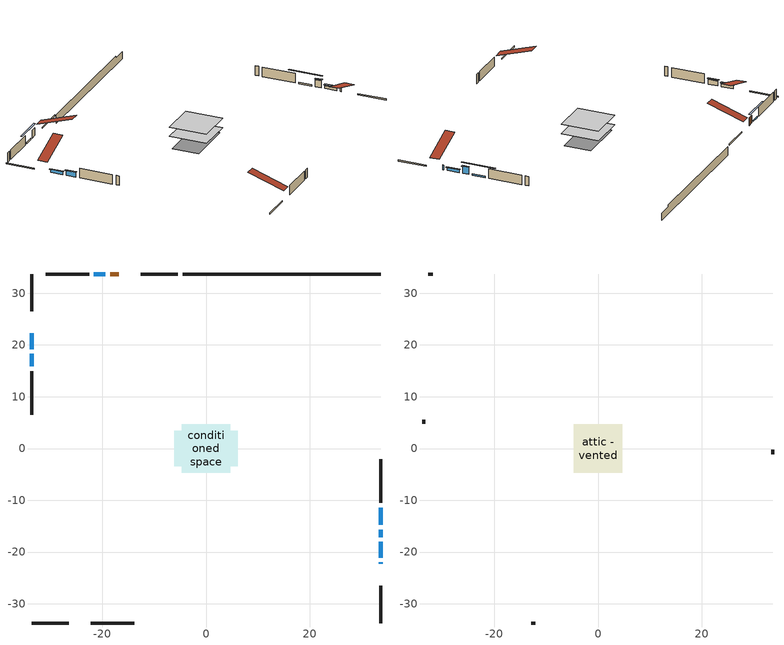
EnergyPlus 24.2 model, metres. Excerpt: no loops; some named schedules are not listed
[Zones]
conditioned space
 floor adiabatic (AdiabaticFloorConstruction): -4.71,-4.71 -4.71,4.71 4.71,4.71 4.71,-4.71 z0.61
 floor foundation (Slab1 construction): -6.15,-3.4 -6.15,3.4 6.15,3.4 6.15,-3.4 z-1.68
 wall outside (RimJoist1 construction): -5.43,33.7 -12.6,33.7 / -33.7,-33.7 -26.53,-33.7 / -33.7,33.7 -33.7,26.53 / 33.7,-33.7 33.7,-26.53 z0.61:0.91
 wall outside (AdiabaticWallConstruction 1): -16.87,33.7 -18.5,33.7 z0.61:2.64
 wall outside (AdiabaticWallConstruction): 33.7,-22.26 33.7,-22 / -33.7,18.28 -33.7,15.84 z0.61:1.83; -19.42,33.7 -21.66,33.7 / 33.7,-14.75 33.7,-11.39 z0.61:0.97; 33.7,-21.08 33.7,-18.03 / -33.7,22.26 -33.7,19.21 z0.61:1.37; 33.7,-17.1 33.7,-15.68 z0.61:2.44
 wall outside (Wall1 construction): -22.59,33.7 -30.99,33.7 / -22.26,-33.7 -13.86,-33.7 / -33.7,14.92 -33.7,6.52 / 33.7,-10.47 33.7,-2.07 z0.61:3.05
 wall foundation (FoundationWall1 construction): -4.51,33.7,-1.68 -4.51,33.7,0.61 29.88,33.7,0.61 29.88,33.7,0.09 33.7,33.7,0.09 33.7,33.7,-1.68
 window (WindowConstruction 4): 33.7,-22.26 33.7,-22.01 z0.61:1.83
 window (WindowConstruction 6): -19.42,33.7 -21.66,33.7 z0.61:0.97
 window (WindowConstruction): 33.7,-21.08 33.7,-18.03 z0.61:1.37
 window (WindowConstruction 1): 33.7,-17.1 33.7,-15.68 z0.61:2.44
 window (WindowConstruction 2): -33.7,22.26 -33.7,19.21 z0.61:1.37
 window (WindowConstruction 3): -33.7,18.28 -33.7,15.85 z0.61:1.83
 window (WindowConstruction 5): 33.7,-14.75 33.7,-11.39 z0.61:0.97
 door (Door): -16.87,33.7 -18.5,33.7 z0.61:2.64
 ceiling adiabatic (AdiabaticFloorConstruction): 4.71,-4.71 4.71,4.71 -4.71,4.71 -4.71,-4.71 z0.61
attic - vented
 floor to conditioned space (Floor1 construction Reversed): -4.71,-4.71 -4.71,4.71 4.71,4.71 4.71,-4.71 z3.05
 wall outside (Wall2 construction): -31.92,33.7 -32.77,33.7 / -12.93,-33.7 -12.08,-33.7 / -33.7,5.59 -33.7,4.74 / 33.7,-1.14 33.7,-0.29 z0.61:3.05
 roof outside (Roof1 construction): -15.94,33.7,3.05 -15.94,24.53,6.1 -13.53,24.53,6.1 -13.53,33.7,3.05; -23.19,-33.7,3.05 -23.19,-24.53,6.1 -25.61,-24.53,6.1 -25.61,-33.7,3.05; -33.7,23.19,3.05 -24.53,23.19,6.1 -24.53,25.61,6.1 -33.7,25.61,3.05; 33.7,-23.19,3.05 24.53,-23.19,6.1 24.53,-25.61,6.1 33.7,-25.61,3.05
shading: -24.3,33.7 -16.79,33.7 -16.79,34.11 -24.3,34.11 z3.61; 33.7,-17.83 33.7,-21.28 34.11,-21.28 34.11,-17.83 z1.57; 33.7,-15.48 33.7,-17.3 34.11,-17.3 34.11,-15.48 z2.64; -33.7,19.01 -33.7,22.46 -34.11,22.46 -34.11,19.01 z1.57; -33.7,15.64 -33.7,18.49 -34.11,18.49 -34.11,15.64 z2.03; 33.7,-8.75 33.7,-17.39 34.11,-17.39 34.11,-8.75 z3.61
[Building]
Building 1: Terrain=Suburbs
[Site:Location]
Edmonton Intl AP_AB: Latitude {deg}=53.31; Longitude {deg}=-113.58; Time Zone {hr}=-7; Elevation {m}=723; Keep Site Location Information=Yes
[Site:GroundTemperature:Shallow]
-1.56185, -3.61833, -3.78302, -2.80711, 1.11059, 5.01004, 8.39065, 10.5322, 10.7141, 8.97234, 5.67794, 1.89811
[Site:WaterMainsTemperature]
Calculation Method=Schedule; Temperature Schedule=mains temperature schedule
[Material] Roughness=Rough; Thermal Absorptance=0.9
Name | Thickness {m} | Conductivity {W/m-K} | Density {kg/m3} | Specific Heat {J/kg-K} | Solar Absorptance | Visible Absorptance
asphalt or fiberglass shingles | 0.00635 | 0.162714 | 1121.4 | 1465.45 | 0.4 | 0.4
ceiling stud and cavity | 0.1397 | 0.112058 | 65.682 | 1177.47 | 0.7 | 0.7
concrete 4.0 in. | 0.1016 | 1.803125 | 2242.8 | 837.4 | 0.7 | 0.7
concrete 8.0 in. | 0.2032 | 1.803125 | 2242.8 | 837.4 | 0.7 | 0.7
door material | 0.04445 | 0.188738 | 512.64 | 1214.23 | 0.7 | 0.7
floor covering | 0.0127 | 0.0433444 | 54.468 | 1339.84 | 0.6 | 0.6
floor rigid ins; wall rigid ins | 0.512978 | 0.029427 | 32.04 | 1214.23 | 0.7 | 0.7
floor stud and cavity | 0.1397 | 1.75129 | 37.0049 | 1207.88 | 0.7 | 0.7
furniture material conditioned space 1 | 0.1524 | 0.115458 | 640.8 | 1214.23 | 0.6 | 0.6
gypsum board | 0.0127 | 0.160291 | 801 | 837.4 | 0.6 | 0.6
osb sheathing 0.5 in. | 0.0127 | 0.115458 | 512.64 | 1214.23 | 0.7 | 0.7
osb sheathing 0.75 in. | 0.01905 | 0.115458 | 512.64 | 1214.23 | 0.7 | 0.7
rim joist stud and cavity | 0.0508 | 0.281587 | 50.32683 | 1063.81 | 0.6 | 0.6
wall stud and cavity | 0.1397 | 0.100302 | 139.0536 | 1170.24 | 0.7 | 0.7
wall stud and cavity 1 | 0.0889 | 6.1454 | 50.32683 | 1063.81 | 0.6 | 0.6
wall stud and cavity 2 | 0.0889 | 0.380278 | 52.3479 | 1209.89 | 0.7 | 0.7
wall stud and cavity 3 | 0.0889 | 0.391764 | 83.0341 | 1211.67 | 0.7 | 0.7
wood siding | 0.0254 | 0.102417 | 544.68 | 1172.36 | 0.4 | 0.4
wood siding 1 | 0.00254 | 0.102417 | 544.68 | 1172.36 | 0.4 | 0.4
wood siding 2; wood siding 3; wood siding 4 | 0.0254 | 0.102417 | 544.68 | 1172.36 | 0.7 | 0.7
[WindowMaterial:SimpleGlazingSystem]
Name | U-Factor {W/m2-K} | Solar Heat Gain Coefficient
WindowMaterial | 4.37036 | 0.54
WindowMaterial 1 | 2.92076 | 0.58
WindowMaterial 2 | 3.29835 | 0.69
WindowMaterial 3 | 5.1119 | 0.64
WindowMaterial 4 | 5.90285 | 0.46
[Construction]
AdiabaticFloorConstruction: floor stud and cavity, floor rigid ins, osb sheathing 0.75 in., floor covering
AdiabaticWallConstruction: wood siding 3, wall rigid ins, wall stud and cavity 2, gypsum board
AdiabaticWallConstruction 1: wood siding 4, wall rigid ins, wall stud and cavity 2, gypsum board
Door: door material
Floor1 construction Reversed: gypsum board, ceiling stud and cavity
FoundationWall1 construction: concrete 8.0 in.
furniture construction conditioned space 1: furniture material conditioned space 1
PartitionWallConstruction: gypsum board, wall stud and cavity 3, gypsum board
RimJoist1 construction: wood siding 2, rim joist stud and cavity
Roof1 construction: asphalt or fiberglass shingles
Slab1 construction: concrete 4.0 in.
Wall1 construction: wood siding, osb sheathing 0.5 in., wall stud and cavity, gypsum board
Wall2 construction: wood siding 1, wall stud and cavity 1
WindowConstruction; WindowConstruction 2: WindowMaterial
WindowConstruction 1: WindowMaterial 1
WindowConstruction 3: WindowMaterial 2
WindowConstruction 4: WindowMaterial 3
WindowConstruction 5; WindowConstruction 6: WindowMaterial 4
[Zone] Multiplier=1; Part of Total Floor Area=Yes
Name | Volume {m3}
attic - vented | 43.9541
conditioned space | 426.6
[Space]
Name | Zone | Volume {m3}
attic - vented 1 | attic - vented | 43.9541
conditioned space 1 | conditioned space | 426.6
[ZoneInfiltration:EffectiveLeakageArea]
infil attic - vented 1: Zone or Space=attic - vented 1; Schedule=Always On Discrete; Effective Air Leakage Area {cm2}=3081.74; Stack Coefficient=0.000382072; Wind Coefficient=1.32067e-05
[ZoneMixing]
whole house fan mix: Zone or Space=attic - vented; Schedule=Always On Continuous; Design Flow Rate Calculation Method=Flow/Zone; Design Flow Rate {m3/s}=0; Source Zone or Space=conditioned space
[SurfaceProperty:ExposedFoundationPerimeter]
Slab1: Exposed Perimeter Calculation Method=TotalExposedPerimeter; Total Exposed Perimeter {m}=38.203
[InternalMass] Zone or ZoneList=conditioned space; Space or SpaceList=conditioned space 1
Name | Construction | Surface Area {m2}
furniture mass conditioned space 1 | furniture construction conditioned space 1 | 68.9199
partition wall mass | PartitionWallConstruction | 172.3
[Lights]
interior lighting: Zone or ZoneList or Space or SpaceList=conditioned space 1; Schedule=interior lighting schedule; Design Level Calculation Method=LightingLevel; Lighting Level {W}=343.2; Return Air Fraction=0; Fraction Radiant=0.6; Fraction Visible=0.2; Fraction Replaceable=1
[People]
occupants: Zone or ZoneList or Space or SpaceList=conditioned space 1; Number of People Schedule=occupants schedule; Number of People Calculation Method=People; Number of People=3; Fraction Radiant=0.314171; Sensible Heat Fraction=0.56303; Activity Level Schedule=occupants activity schedule; Carbon Dioxide Generation Rate {m3/s-W}=0; Enable ASHRAE 55 Comfort Warnings=No; Mean Radiant Temperature Calculation Type=EnclosureAveraged
[ElectricEquipment] Zone or ZoneList or Space or SpaceList=conditioned space 1; Design Level Calculation Method=EquipmentLevel
Name | Schedule | Design Level {W} | Fraction Latent | Fraction Radiant | Fraction Lost
clothes dryer | clothes dryer schedule | 140.772 | 0.015 | 0.081 | 0.85
clothes washer | clothes washer schedule | 32.1985 | 0.03 | 0.162 | 0.7
cooking range | cooking range schedule | 215.147 | 0.08 | 0.432 | 0.2
dishwasher | dishwasher schedule | 66.8632 | 0.3 | 0.18 | 0.4
fridge | fridge schedule | 72.9452 | 0 | 0.6 | 0
mech vent bath fan 0 | mech vent bath fan 0 schedule | 50.2 | 0 | 0 | 1
mech vent bath fan 1 | mech vent bath fan 1 schedule | 50.2 | 0 | 0 | 1
mech vent house fan | mech vent house fan schedule | 0 | 0 | 0 | 1
mech vent house fan cfis | mech vent house fan cfis schedule | 0 | 0 | 0 | 0
mech vent range fan 0 | mech vent range fan 0 schedule | 57 | 0 | 0 | 1
misc plug loads | misc plug loads schedule | 494.7 | 0.045 | 0.513 | 0.1
whole house fan | Always On Discrete | 0 | 0 | 0 | 1
[OtherEquipment] Zone or ZoneList or Space or SpaceList=conditioned space 1; Design Level Calculation Method=EquipmentLevel
Name | Fuel Type | Schedule | Design Level {W} | Fraction Latent | Fraction Radiant | Fraction Lost
clothes dryer 1 | Electricity | clothes dryer schedule | 0 | 0.015 | 0.081 | 0.85
cooking range 1 | Electricity | cooking range schedule | 0 | 0.08 | 0.432 | 0.2
general water use latent | None | general water use schedule | 62.594 | 1 | 0 | 0
general water use sensible | None | general water use schedule | -61.6891 | 0 | 0.6 | 0
mech vent house fan latent load | None | Always On Discrete | 0 | 1 | 0 | 0
mech vent house fan sensible load | None | Always On Discrete | 0 | 0 | 0 | 0
water heater energy adjustment1 | NaturalGas | Always On Discrete | 0.01 | 0 | 0 | 1
[ZoneInfiltration:DesignFlowRate] Zone or ZoneList or Space or SpaceList=conditioned space 1; Schedule=Always On Discrete; Design Flow Rate Calculation Method=Flow/Zone; Design Flow Rate {m3/s}=0
infil flow; natural vent flow; whole house fan flow
[AvailabilityManager:Scheduled]
furnace airloop Availability Manager: Schedule=Always On Discrete
[Foundation:Kiva]
Foundation Kiva 1: Initial Indoor Air Temperature {C}=18; Wall Height Above Grade {m}=0.609996; Wall Depth Below Slab {m}=0.2032
[Foundation:Kiva:Settings]
Soil Conductivity {W/m-K}=0.849921; Soil Density {kg/m3}=1842.3; Soil Specific Heat {J/kg-K}=418.7; Ground Solar Absorptivity=0.9; Ground Thermal Absorptivity=0.9; Ground Surface Roughness {m}=0.03; Far-Field Width {m}=40; Deep-Ground Boundary Condition=ZeroFlux; Deep-Ground Depth {m}=40; Minimum Cell Dimension {m}=0.2; Maximum Cell Growth Coefficient=3; Simulation Timestep=Timestep
[Exterior:Lights]
exterior lighting: Schedule=exterior lighting schedule; Design Level {W}=75.6
[EnergyManagementSystem:GlobalVariable]
furnace_airloop_Fan_RTF
infil_program_Qfan
infil_program_Qinf
natural_vent_program_Qnv
natural_vent_program_Qwhf
[EnergyManagementSystem:Sensor]
Name | Output:Variable or Output:Meter Index Key | Output:Variable or Output:Meter
airflow_gain | infil flow | Infiltration Sensible Heat Gain Energy
airflow_gain_1 | natural vent flow | Infiltration Sensible Heat Gain Energy
airflow_gain_2 | whole house fan flow | Infiltration Sensible Heat Gain Energy
airflow_loss | infil flow | Infiltration Sensible Heat Loss Energy
airflow_loss_1 | natural vent flow | Infiltration Sensible Heat Loss Energy
airflow_loss_2 | whole house fan flow | Infiltration Sensible Heat Loss Energy
clg_load_cond |  | Cooling:EnergyTransfer:Zone:CONDITIONED SPACE
clg_sp_s; clg_sp_s_1 | cooling setpoint | Schedule Value
clothes_dryer_exhaust_0_sch_s | clothes dryer exhaust 0 schedule | Schedule Value
cool_season | cooling season schedule | Schedule Value
htg_load_cond |  | Heating:EnergyTransfer:Zone:CONDITIONED SPACE
htg_sp_s; htg_sp_s_1 | heating setpoint | Schedule Value
ig_ee_conv | clothes dryer | Electric Equipment Convective Heating Energy
ig_ee_conv_2 | cooking range | Electric Equipment Convective Heating Energy
ig_ee_conv_4 | fridge | Electric Equipment Convective Heating Energy
ig_ee_conv_5 | misc plug loads | Electric Equipment Convective Heating Energy
ig_ee_conv_6 | whole house fan | Electric Equipment Convective Heating Energy
ig_ee_rad | clothes dryer | Electric Equipment Radiant Heating Energy
ig_ee_rad_2 | cooking range | Electric Equipment Radiant Heating Energy
ig_ee_rad_4 | fridge | Electric Equipment Radiant Heating Energy
ig_ee_rad_5 | misc plug loads | Electric Equipment Radiant Heating Energy
ig_ee_rad_6 | whole house fan | Electric Equipment Radiant Heating Energy
ig_lgt_conv | interior lighting | Lights Convective Heating Energy
ig_lgt_rad | interior lighting | Lights Radiant Heating Energy
ig_lgt_vis | interior lighting | Lights Visible Radiation Heating Energy
ig_oe_conv | clothes dryer 1 | Other Equipment Convective Heating Energy
ig_oe_conv_1 | cooking range 1 | Other Equipment Convective Heating Energy
ig_oe_conv_2 | general water use latent | Other Equipment Convective Heating Energy
ig_oe_conv_3 | general water use sensible | Other Equipment Convective Heating Energy
ig_oe_conv_4 | water heater energy adjustment1 | Other Equipment Convective Heating Energy
ig_oe_rad | clothes dryer 1 | Other Equipment Radiant Heating Energy
ig_oe_rad_1 | cooking range 1 | Other Equipment Radiant Heating Energy
ig_oe_rad_2 | general water use latent | Other Equipment Radiant Heating Energy
ig_oe_rad_3 | general water use sensible | Other Equipment Radiant Heating Energy
ig_oe_rad_4 | water heater energy adjustment1 | Other Equipment Radiant Heating Energy
ig_ppl_conv | occupants | People Convective Heating Energy
ig_ppl_rad | occupants | People Radiant Heating Energy
im_conv | furniture mass conditioned space 1 | Surface Inside Face Convection Heat Gain Energy
im_conv_1 | partition wall mass | Surface Inside Face Convection Heat Gain Energy
im_ig | furniture mass conditioned space 1 | Surface Inside Face Internal Gains Radiation Heat Gain Energy
im_ig_1 | partition wall mass | Surface Inside Face Internal Gains Radiation Heat Gain Energy
im_lgt | furniture mass conditioned space 1 | Surface Inside Face Lights Radiation Heat Gain Energy
im_lgt_1 | partition wall mass | Surface Inside Face Lights Radiation Heat Gain Energy
im_sol | furniture mass conditioned space 1 | Surface Inside Face Solar Radiation Heat Gain Energy
im_sol_1 | partition wall mass | Surface Inside Face Solar Radiation Heat Gain Energy
im_surf | furniture mass conditioned space 1 | Surface Inside Face Net Surface Thermal Radiation Heat Gain Energy
im_surf_1 | partition wall mass | Surface Inside Face Net Surface Thermal Radiation Heat Gain Energy
mech_vent_bath_fan_0_sch_s | mech vent bath fan 0 schedule | Schedule Value
mech_vent_bath_fan_1_sch_s | mech vent bath fan 1 schedule | Schedule Value
mech_vent_range_fan_0_sch_s | mech vent range fan 0 schedule | Schedule Value
mv_conv | mech vent bath fan 0 | Electric Equipment Convective Heating Energy
mv_conv_1 | mech vent bath fan 1 | Electric Equipment Convective Heating Energy
mv_conv_2 | mech vent house fan | Electric Equipment Convective Heating Energy
mv_conv_3 | mech vent house fan cfis | Electric Equipment Convective Heating Energy
mv_conv_4 | mech vent range fan 0 | Electric Equipment Convective Heating Energy
mv_conv_5 | mech vent house fan latent load | Other Equipment Convective Heating Energy
mv_conv_6 | mech vent house fan sensible load | Other Equipment Convective Heating Energy
mv_rad | mech vent bath fan 0 | Electric Equipment Radiant Heating Energy
mv_rad_1 | mech vent bath fan 1 | Electric Equipment Radiant Heating Energy
mv_rad_2 | mech vent house fan | Electric Equipment Radiant Heating Energy
mv_rad_3 | mech vent house fan cfis | Electric Equipment Radiant Heating Energy
mv_rad_4 | mech vent range fan 0 | Electric Equipment Radiant Heating Energy
mv_rad_5 | mech vent house fan latent load | Other Equipment Radiant Heating Energy
mv_rad_6 | mech vent house fan sensible load | Other Equipment Radiant Heating Energy
natural_vent_s | natural vent schedule | Schedule Value
out_pb_s |  | Site Outdoor Air Barometric Pressure
out_wt_s |  | Site Outdoor Air Humidity Ratio
site_vw_s |  | Site Wind Speed
ss_back_out | Window1 | Surface Window Shortwave from Zone Back Out Window Heat Transfer Rate
ss_back_out_1 | Window11 | Surface Window Shortwave from Zone Back Out Window Heat Transfer Rate
ss_back_out_2 | Window2 | Surface Window Shortwave from Zone Back Out Window Heat Transfer Rate
ss_back_out_3 | Window4 | Surface Window Shortwave from Zone Back Out Window Heat Transfer Rate
ss_back_out_4 | Window5 | Surface Window Shortwave from Zone Back Out Window Heat Transfer Rate
ss_back_out_5 | Window7 | Surface Window Shortwave from Zone Back Out Window Heat Transfer Rate
ss_back_out_6 | Window8 | Surface Window Shortwave from Zone Back Out Window Heat Transfer Rate
ss_conv | Door1 | Surface Inside Face Convection Heat Gain Energy
ss_conv_1 | Window1 | Surface Inside Face Convection Heat Gain Energy
ss_conv_2 | Window11 | Surface Inside Face Convection Heat Gain Energy
ss_conv_3 | Window2 | Surface Inside Face Convection Heat Gain Energy
ss_conv_4 | Window4 | Surface Inside Face Convection Heat Gain Energy
ss_conv_5 | Window5 | Surface Inside Face Convection Heat Gain Energy
ss_conv_6 | Window7 | Surface Inside Face Convection Heat Gain Energy
ss_conv_7 | Window8 | Surface Inside Face Convection Heat Gain Energy
ss_ig | Door1 | Surface Inside Face Internal Gains Radiation Heat Gain Energy
ss_ig_1 | Window1 | Surface Inside Face Internal Gains Radiation Heat Gain Energy
ss_ig_2 | Window11 | Surface Inside Face Internal Gains Radiation Heat Gain Energy
ss_ig_3 | Window2 | Surface Inside Face Internal Gains Radiation Heat Gain Energy
ss_ig_4 | Window4 | Surface Inside Face Internal Gains Radiation Heat Gain Energy
ss_ig_5 | Window5 | Surface Inside Face Internal Gains Radiation Heat Gain Energy
ss_ig_6 | Window7 | Surface Inside Face Internal Gains Radiation Heat Gain Energy
ss_ig_7 | Window8 | Surface Inside Face Internal Gains Radiation Heat Gain Energy
ss_lgt | Door1 | Surface Inside Face Lights Radiation Heat Gain Energy
ss_sol | Door1 | Surface Inside Face Solar Radiation Heat Gain Energy
ss_surf | Door1 | Surface Inside Face Net Surface Thermal Radiation Heat Gain Energy
ss_surf_1 | Window1 | Surface Inside Face Net Surface Thermal Radiation Heat Gain Energy
ss_surf_2 | Window11 | Surface Inside Face Net Surface Thermal Radiation Heat Gain Energy
ss_surf_3 | Window2 | Surface Inside Face Net Surface Thermal Radiation Heat Gain Energy
ss_surf_4 | Window4 | Surface Inside Face Net Surface Thermal Radiation Heat Gain Energy
ss_surf_5 | Window5 | Surface Inside Face Net Surface Thermal Radiation Heat Gain Energy
ss_surf_6 | Window7 | Surface Inside Face Net Surface Thermal Radiation Heat Gain Energy
ss_surf_7 | Window8 | Surface Inside Face Net Surface Thermal Radiation Heat Gain Energy
ss_trans_in | Window1 | Surface Window Transmitted Solar Radiation Rate
ss_trans_in_1 | Window11 | Surface Window Transmitted Solar Radiation Rate
ss_trans_in_2 | Window2 | Surface Window Transmitted Solar Radiation Rate
ss_trans_in_3 | Window4 | Surface Window Transmitted Solar Radiation Rate
ss_trans_in_4 | Window5 | Surface Window Transmitted Solar Radiation Rate
ss_trans_in_5 | Window7 | Surface Window Transmitted Solar Radiation Rate
ss_trans_in_6 | Window8 | Surface Window Transmitted Solar Radiation Rate
ss_trans_out | Window1 | Surface Inside Face Initial Transmitted Diffuse Transmitted Out Window Solar Radiation Rate
ss_trans_out_1 | Window11 | Surface Inside Face Initial Transmitted Diffuse Transmitted Out Window Solar Radiation Rate
ss_trans_out_2 | Window2 | Surface Inside Face Initial Transmitted Diffuse Transmitted Out Window Solar Radiation Rate
ss_trans_out_3 | Window4 | Surface Inside Face Initial Transmitted Diffuse Transmitted Out Window Solar Radiation Rate
ss_trans_out_4 | Window5 | Surface Inside Face Initial Transmitted Diffuse Transmitted Out Window Solar Radiation Rate
ss_trans_out_5 | Window7 | Surface Inside Face Initial Transmitted Diffuse Transmitted Out Window Solar Radiation Rate
ss_trans_out_6 | Window8 | Surface Inside Face Initial Transmitted Diffuse Transmitted Out Window Solar Radiation Rate
s_conv | Floor1 | Surface Inside Face Convection Heat Gain Energy
s_conv_1 | FoundationWall1 | Surface Inside Face Convection Heat Gain Energy
s_conv_10 | Wall1:180 | Surface Inside Face Convection Heat Gain Energy
s_conv_11 | Wall1:270 | Surface Inside Face Convection Heat Gain Energy
s_conv_12 | Wall1:90 | Surface Inside Face Convection Heat Gain Energy
s_conv_2 | inferred conditioned ceiling | Surface Inside Face Convection Heat Gain Energy
s_conv_3 | inferred conditioned floor | Surface Inside Face Convection Heat Gain Energy
s_conv_4 | RimJoist1:0 | Surface Inside Face Convection Heat Gain Energy
s_conv_5 | RimJoist1:180 | Surface Inside Face Convection Heat Gain Energy
s_conv_6 | RimJoist1:270 | Surface Inside Face Convection Heat Gain Energy
s_conv_7 | RimJoist1:90 | Surface Inside Face Convection Heat Gain Energy
s_conv_8 | Slab1 | Surface Inside Face Convection Heat Gain Energy
s_conv_9 | Wall1:0 | Surface Inside Face Convection Heat Gain Energy
s_ig | Floor1 | Surface Inside Face Internal Gains Radiation Heat Gain Energy
s_ig_1 | FoundationWall1 | Surface Inside Face Internal Gains Radiation Heat Gain Energy
s_ig_10 | Wall1:180 | Surface Inside Face Internal Gains Radiation Heat Gain Energy
s_ig_11 | Wall1:270 | Surface Inside Face Internal Gains Radiation Heat Gain Energy
s_ig_12 | Wall1:90 | Surface Inside Face Internal Gains Radiation Heat Gain Energy
s_ig_2 | inferred conditioned ceiling | Surface Inside Face Internal Gains Radiation Heat Gain Energy
s_ig_3 | inferred conditioned floor | Surface Inside Face Internal Gains Radiation Heat Gain Energy
s_ig_4 | RimJoist1:0 | Surface Inside Face Internal Gains Radiation Heat Gain Energy
s_ig_5 | RimJoist1:180 | Surface Inside Face Internal Gains Radiation Heat Gain Energy
s_ig_6 | RimJoist1:270 | Surface Inside Face Internal Gains Radiation Heat Gain Energy
s_ig_7 | RimJoist1:90 | Surface Inside Face Internal Gains Radiation Heat Gain Energy
s_ig_8 | Slab1 | Surface Inside Face Internal Gains Radiation Heat Gain Energy
s_ig_9 | Wall1:0 | Surface Inside Face Internal Gains Radiation Heat Gain Energy
s_lgt | Floor1 | Surface Inside Face Lights Radiation Heat Gain Energy
s_lgt_1 | FoundationWall1 | Surface Inside Face Lights Radiation Heat Gain Energy
s_lgt_10 | Wall1:180 | Surface Inside Face Lights Radiation Heat Gain Energy
s_lgt_11 | Wall1:270 | Surface Inside Face Lights Radiation Heat Gain Energy
s_lgt_12 | Wall1:90 | Surface Inside Face Lights Radiation Heat Gain Energy
s_lgt_2 | inferred conditioned ceiling | Surface Inside Face Lights Radiation Heat Gain Energy
s_lgt_3 | inferred conditioned floor | Surface Inside Face Lights Radiation Heat Gain Energy
s_lgt_4 | RimJoist1:0 | Surface Inside Face Lights Radiation Heat Gain Energy
s_lgt_5 | RimJoist1:180 | Surface Inside Face Lights Radiation Heat Gain Energy
s_lgt_6 | RimJoist1:270 | Surface Inside Face Lights Radiation Heat Gain Energy
s_lgt_7 | RimJoist1:90 | Surface Inside Face Lights Radiation Heat Gain Energy
s_lgt_8 | Slab1 | Surface Inside Face Lights Radiation Heat Gain Energy
s_lgt_9 | Wall1:0 | Surface Inside Face Lights Radiation Heat Gain Energy
s_sol | Floor1 | Surface Inside Face Solar Radiation Heat Gain Energy
s_sol_1 | FoundationWall1 | Surface Inside Face Solar Radiation Heat Gain Energy
s_sol_10 | Wall1:180 | Surface Inside Face Solar Radiation Heat Gain Energy
s_sol_11 | Wall1:270 | Surface Inside Face Solar Radiation Heat Gain Energy
s_sol_12 | Wall1:90 | Surface Inside Face Solar Radiation Heat Gain Energy
s_sol_2 | inferred conditioned ceiling | Surface Inside Face Solar Radiation Heat Gain Energy
s_sol_3 | inferred conditioned floor | Surface Inside Face Solar Radiation Heat Gain Energy
s_sol_4 | RimJoist1:0 | Surface Inside Face Solar Radiation Heat Gain Energy
s_sol_5 | RimJoist1:180 | Surface Inside Face Solar Radiation Heat Gain Energy
s_sol_6 | RimJoist1:270 | Surface Inside Face Solar Radiation Heat Gain Energy
s_sol_7 | RimJoist1:90 | Surface Inside Face Solar Radiation Heat Gain Energy
s_sol_8 | Slab1 | Surface Inside Face Solar Radiation Heat Gain Energy
s_sol_9 | Wall1:0 | Surface Inside Face Solar Radiation Heat Gain Energy
s_surf | Floor1 | Surface Inside Face Net Surface Thermal Radiation Heat Gain Energy
s_surf_1 | FoundationWall1 | Surface Inside Face Net Surface Thermal Radiation Heat Gain Energy
s_surf_10 | Wall1:180 | Surface Inside Face Net Surface Thermal Radiation Heat Gain Energy
s_surf_11 | Wall1:270 | Surface Inside Face Net Surface Thermal Radiation Heat Gain Energy
s_surf_12 | Wall1:90 | Surface Inside Face Net Surface Thermal Radiation Heat Gain Energy
s_surf_2 | inferred conditioned ceiling | Surface Inside Face Net Surface Thermal Radiation Heat Gain Energy
s_surf_3 | inferred conditioned floor | Surface Inside Face Net Surface Thermal Radiation Heat Gain Energy
s_surf_4 | RimJoist1:0 | Surface Inside Face Net Surface Thermal Radiation Heat Gain Energy
s_surf_5 | RimJoist1:180 | Surface Inside Face Net Surface Thermal Radiation Heat Gain Energy
s_surf_6 | RimJoist1:270 | Surface Inside Face Net Surface Thermal Radiation Heat Gain Energy
s_surf_7 | RimJoist1:90 | Surface Inside Face Net Surface Thermal Radiation Heat Gain Energy
s_surf_8 | Slab1 | Surface Inside Face Net Surface Thermal Radiation Heat Gain Energy
s_surf_9 | Wall1:0 | Surface Inside Face Net Surface Thermal Radiation Heat Gain Energy
[EnergyManagementSystem:Actuator]
fridge_schedule_act: Actuated Component Unique=fridge schedule; Actuated Component Type=Schedule:Constant; Actuated Component Control Type=Schedule Value
